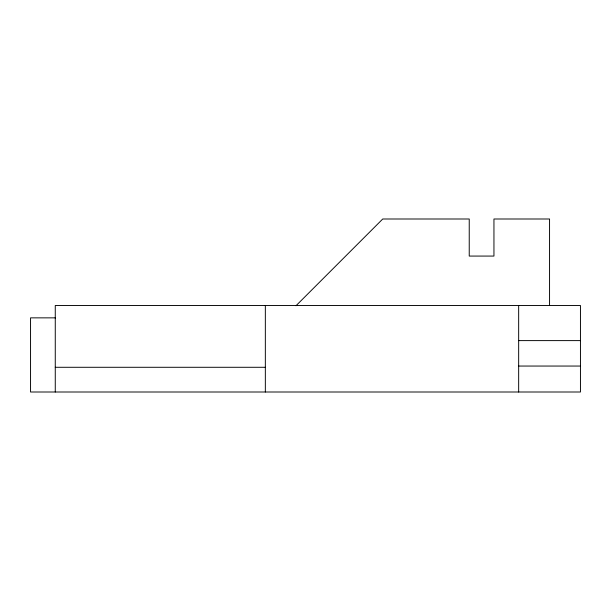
<?xml version="1.0" encoding="UTF-8"?>
<svg xmlns="http://www.w3.org/2000/svg" width="611" height="611" viewBox="0 0 611 611"><rect width="100%" height="100%" fill="white"/><g stroke="black" fill="none" stroke-linecap="round" stroke-linejoin="round"><path stroke-width="0.92" d="M295.976 305.752L382.73 218.998L469.233 218.998L469.233 256.07L493.948 256.07L493.948 218.998L549.556 218.998L549.556 305.5M55.593 317.857L30.55 317.857L30.55 392.002L580.45 392.002L580.45 305.5L55.265 305.5L55.265 392.002M518.663 340.61L580.45 340.61M518.663 366.05L580.45 366.05M55.265 367.287L265.342 367.287M518.663 305.5L518.663 392.002M265.342 305.5L265.342 392.002"/></g></svg>
